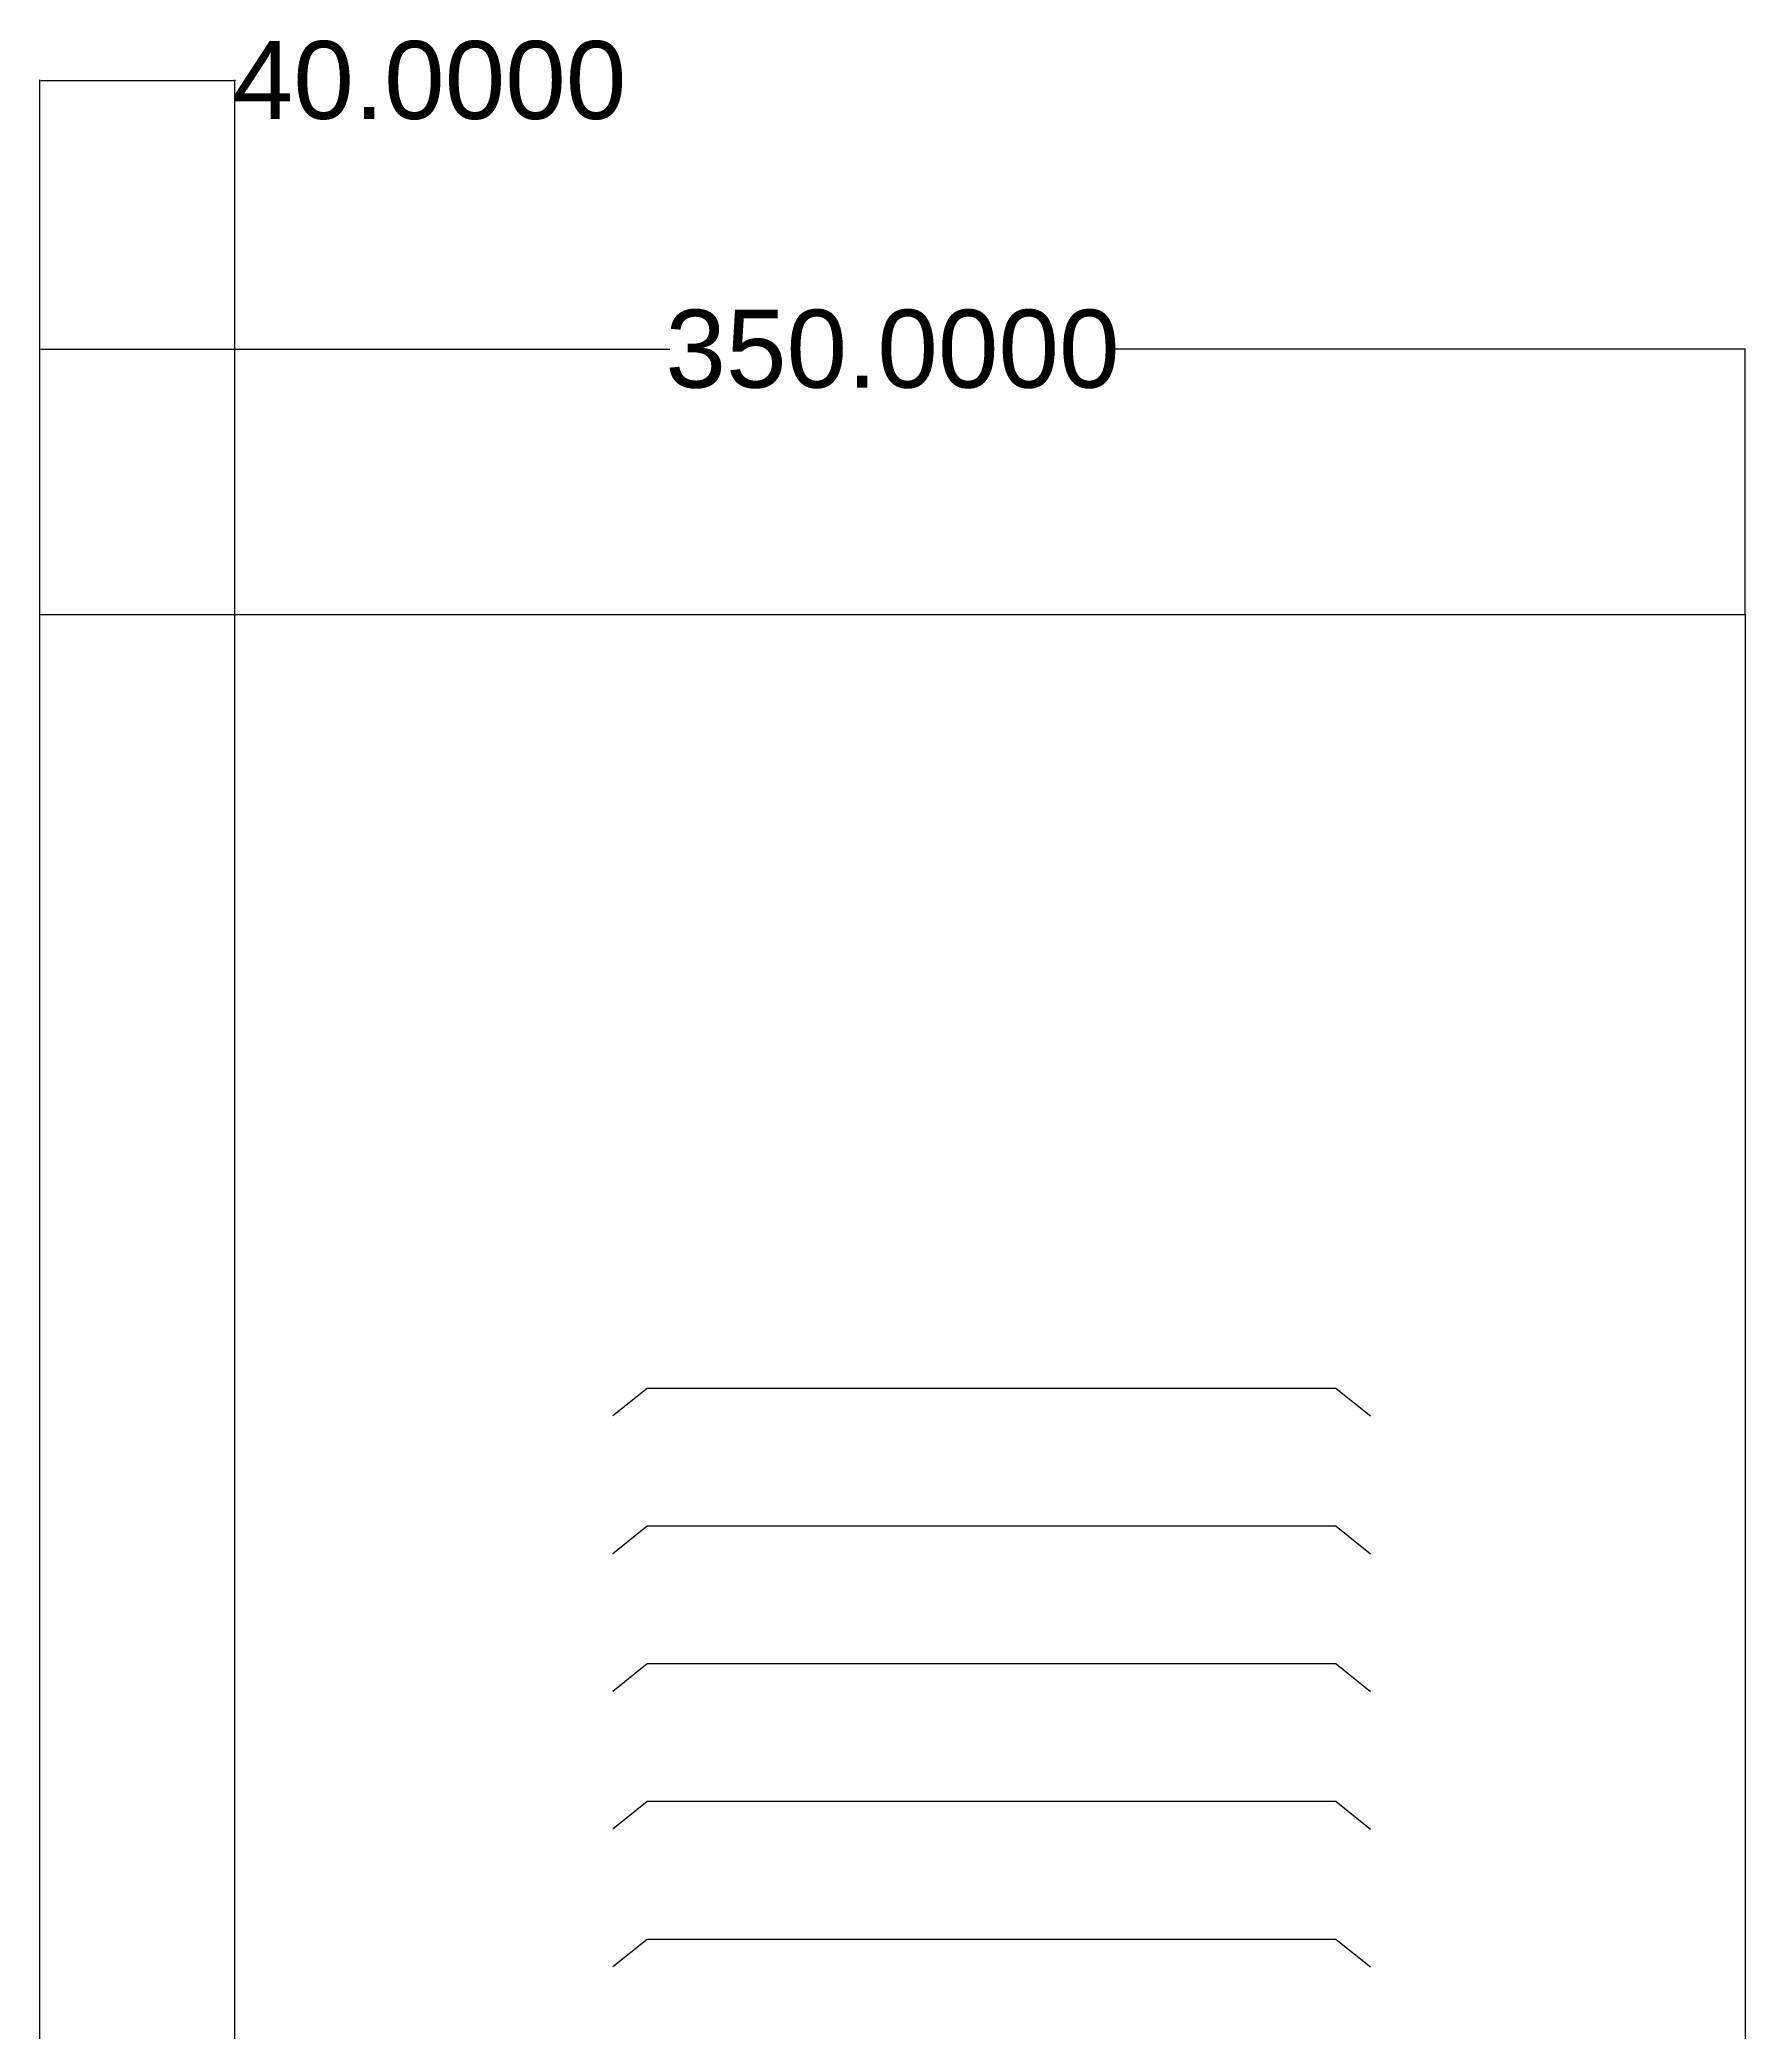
# Model space of a CAD drawing. Header units: millimetres. Extents: x 12275 to 14043, y 11466 to 13479.
# Drawn here: x 12275.1 to 12625.1, y 13069.6 to 13478.6 of the extents above; entities that cross this region are included whole.
import ezdxf

# ---------------------------------------------------------------- set-up
doc = ezdxf.new("R2010")
doc.units = ezdxf.units.MM
doc.styles.get("Standard").update_dxf_attribs({"font": 'arial.ttf'})
doc.dimstyles.get("Standard").update_dxf_attribs({"dimtxt": 0.18, "dimasz": 0.18, "dimexe": 0.18, "dimexo": 0.0625, "dimgap": 0.09, "dimtad": 0, "dimtih": 1, "dimtoh": 1, "dimdec": 4, "dimzin": 0, "dimdsep": 46, "dimtxsty": 'Standard', "dimcen": 0.09, "dimadec": 0, "dimazin": 0, "dimtfac": 1, "dimtdec": 4, "dimtofl": 0, "dimtmove": 0, "dimatfit": 3, "dimfxl": 1, "dimtolj": 1, "dimtzin": 0, "dimarcsym": 0})

# ---------------------------------------------------------------- blocks, each defined once
blk = doc.blocks.new('*D7')
at = {"color": 0, "lineweight": -2, "transparency": 16777216}
for p, q in [((12275.14, 13360.71), (12275.14, 13415.27)), ((12275.32, 13415.09), (12404.44, 13415.09)), ((12624.96, 13415.09), (12495.84, 13415.09)), ((12625.14, 13360.71), (12625.14, 13415.27))]:
    blk.add_line(p, q, dxfattribs=at)
at = {"color": 0, "transparency": 16777216}
for points in [[(12275.32, 13415.12), (12275.32, 13415.06), (12275.14, 13415.09)], [(12624.96, 13415.12), (12624.96, 13415.06), (12625.14, 13415.09)]]:
    blk.add_solid(points, dxfattribs=at)
at = {"layer": 'Defpoints', "color": 0, "transparency": 16777216}
for p in [(12625.14, 13415.09), (12275.14, 13360.65), (12625.14, 13360.65)]:
    blk.add_point(p, dxfattribs=at)
at = {"color": 0, "transparency": 16777216, "insert": (12450.14, 13415.09), "char_height": 0.18, "attachment_point": 5}
blk.add_mtext('\\A1;{\\H88.88889x;350.0000}', dxfattribs=at)
blk = doc.blocks.new('*D8')
at = {"color": 0, "lineweight": -2, "transparency": 16777216}
for p, q in [((12275.14, 13360.71), (12275.14, 13470.43)), ((12275.32, 13470.25), (12314.96, 13470.25)), ((12315.14, 13360.71), (12315.14, 13470.43)), ((12315.14, 13470.25), (12315.32, 13470.25))]:
    blk.add_line(p, q, dxfattribs=at)
at = {"color": 0, "transparency": 16777216}
for points in [[(12275.32, 13470.28), (12275.32, 13470.22), (12275.14, 13470.25)], [(12314.96, 13470.28), (12314.96, 13470.22), (12315.14, 13470.25)]]:
    blk.add_solid(points, dxfattribs=at)
at = {"layer": 'Defpoints', "color": 0, "transparency": 16777216}
for p in [(12315.14, 13470.25), (12275.14, 13360.65), (12315.14, 13360.65)]:
    blk.add_point(p, dxfattribs=at)
at = {"color": 0, "transparency": 16777216, "insert": (12355.13, 13470.25), "char_height": 0.18, "attachment_point": 5}
blk.add_mtext('\\A1;{\\H88.88889x;40.0000}', dxfattribs=at)

msp = doc.modelspace()

# ---------------------------------------------------------------- linework, layer by layer
at = {"color": 0}
for p, q in [((12275.13934, 13360.64673), (12625.13934, 13360.64673)), ((12275.13934, 12660.64673), (12275.13934, 13360.64673)), ((12315.13934, 12660.64673), (12315.13934, 13360.64673)), ((12625.13934, 13360.64673), (12625.13934, 12660.64673))]:
    msp.add_line(p, q, dxfattribs=at)
at = {"color": 0, "lineweight": -2}
for p, q in [((12399.7994, 13201.77819), (12392.73012, 13196.12277)), ((12541.18509, 13201.77819), (12399.7994, 13201.77819)), ((12541.18509, 13201.77819), (12548.25437, 13196.12277)), ((12399.7994, 13173.50106), (12392.73012, 13167.84563)), ((12541.18509, 13173.50106), (12399.7994, 13173.50106)), ((12541.18509, 13173.50106), (12548.25437, 13167.84563)), ((12399.7994, 13145.22392), (12392.73012, 13139.56849)), ((12541.18509, 13145.22392), (12399.7994, 13145.22392)), ((12541.18509, 13145.22392), (12548.25437, 13139.56849)), ((12399.7994, 13116.94678), (12392.73012, 13111.29135)), ((12541.18509, 13116.94678), (12399.7994, 13116.94678)), ((12541.18509, 13116.94678), (12548.25437, 13111.29135)), ((12399.7994, 13088.66964), (12392.73012, 13083.01422)), ((12541.18509, 13088.66964), (12399.7994, 13088.66964)), ((12541.18509, 13088.66964), (12548.25437, 13083.01422))]:
    msp.add_line(p, q, dxfattribs=at)

# ---------------------------------------------------------------- dimensions: what is measured, and where the dimension line sits
at = {"color": 0}
for base, p2, picture, middle in [((12315.13934, 13470.25348), (12315.13934, 13360.64673), '*D8', (12355.13104, 13470.25348)), ((12625.13934, 13415.09199), (12625.13934, 13360.64673), '*D7', (12450.13934, 13415.09199))]:
    dim = msp.add_linear_dim(base=base, p1=(12275.13934, 13360.64673), p2=p2, text='{\\H88.88889x;<>}', dimstyle='Standard', dxfattribs=at)
    dim.commit()
    dim.dimension.update_dxf_attribs({"geometry": picture, "text_midpoint": middle})

doc.saveas('drawing.dxf')
